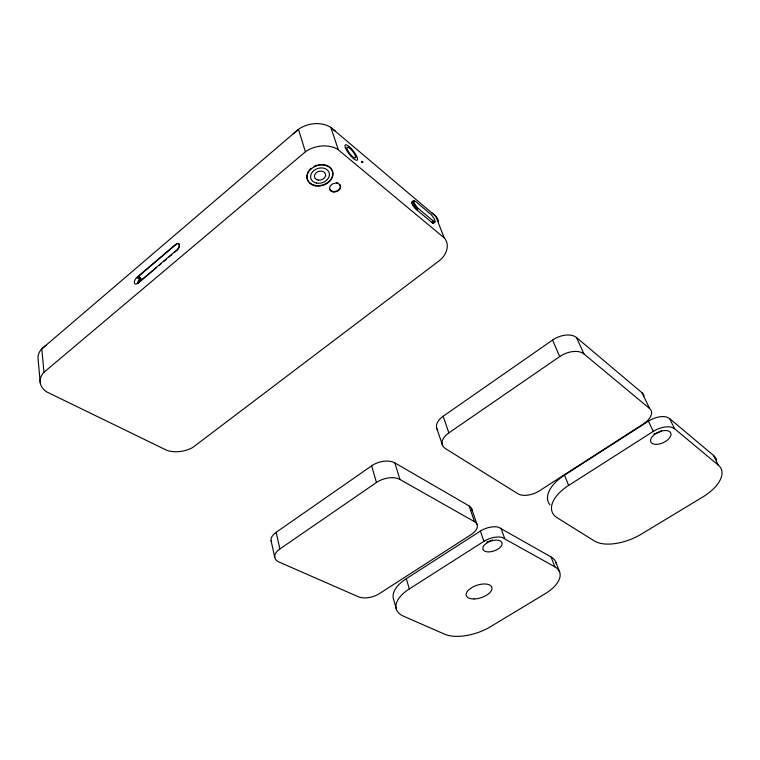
<?xml version="1.0" encoding="UTF-8"?>
<svg xmlns="http://www.w3.org/2000/svg" width="760" height="760" viewBox="0 0 760 760"><rect width="100%" height="100%" fill="white"/><g stroke="black" fill="none" stroke-linecap="round" stroke-linejoin="round"><path stroke-width="1.14" d="M435.185 221.607L433.988 218.281L431.376 214.823L415.596 201.438C410.637 198.559 416.433 207.689 418.323 208.477L433.399 221.131C436.81 221.559 433.371 224.086 431.784 222.385L416.689 209.76C414.77 207.575 409.174 202.796 413.734 200.554M433.599 222.604L433.115 223.145M43.985 372.276L43.367 372.903A25.118 16.397 -4.1 0 0 46.464 391.78L167.124 450.471A22.6 14.079 -9.3 0 0 192.812 447.431L440.781 259.569A24.643 17.442 -21.4 0 0 444.647 238.232L337.469 149.131A27.046 21.156 -17.6 0 0 306.327 151.059L43.985 372.276L41.771 348.887L298.462 129.333L305.387 151.734M137.693 283.185L176.814 250.012A4.208 2.289 -57.7 0 0 179.17 244.701A4.208 2.289 -57.7 0 0 175.702 244.349L136.752 277.495A4.132 2.213 -58.9 0 0 134.406 282.729A4.132 2.213 -58.9 0 0 137.693 283.185L139.821 280.82L140.315 278.103L139.147 276.801L137.018 277.656L175.968 244.52A4.208 2.289 -57.7 0 1 179.445 244.872A4.208 2.289 -57.7 0 1 177.08 250.183L174.41 252.444M293.255 133.788L299.383 128.668A26.6 21.204 -17.6 0 1 330.04 126.901L335.426 131.328M137.959 283.356L156.636 267.52M159.296 265.259L161.082 263.748M163.742 261.488L166.411 259.226M169.081 256.966L171.75 254.704M411.863 202.141L413.934 200.526M411.834 202.388L414.181 200.564M411.863 202.711L413.497 201.419M412.851 201.96L414.476 200.678M412.091 203.518L413.725 202.236M412.566 204.544L414.2 203.252M412.87 205.095L414.513 203.803M413.221 205.666L414.856 204.383M413.611 206.245L415.245 204.962M414.019 206.834L415.653 205.542M414.456 207.394L416.09 206.112M414.903 207.945L416.537 206.663M415.359 208.468L416.993 207.176M415.815 208.943L417.449 207.66M416.689 209.76L418.323 208.477M431.784 222.385L433.399 221.131M432.535 222.927L434.15 221.663M432.849 223.079L434.473 221.825M433.333 223.136L435.1 221.787M45.951 345.306L41.163 349.505A24.747 16.492 -3.5 0 0 38.123 359.537L40.27 382.897M137.361 283.708A4.123 2.213 -58.9 0 1 139.726 279.3L141.198 278.492L138.491 276.839M271.472 541.928A16.331 9.044 -13.3 0 1 276.146 532.313L371.621 465.832A16.872 9.823 -16.5 0 1 394.877 462.906L469.119 505.922A15.694 8.493 -18.3 0 1 471.969 510.701M437.665 430.103A17.357 10.374 -19.3 0 1 443.147 416.252L552.548 340.081A18.259 11.153 -24 0 1 576.564 337.573L642.095 392.825A16.977 9.509 -24.4 0 1 644.014 396.036M279.86 548.986L376.456 482.495A17.043 9.728 -16.5 0 1 399.931 479.455L474.506 521.702A15.837 8.407 -18.3 0 1 471.048 534.641L379.335 593.655A15.304 7.809 -15.5 0 1 358.501 596.818L279.043 562.048A16.492 8.949 -13.4 0 1 279.86 548.986L276.146 532.313M448.865 432.867L559.711 356.573A18.449 11.067 -23.8 0 1 583.965 353.951L649.591 408.519A17.148 9.415 -24.2 0 1 643.34 423.966L539.381 490.856A16.302 8.825 -20.6 0 1 517.94 493.762L445.417 448.59A17.537 10.279 -19.2 0 1 448.865 432.867L443.147 416.252M550.021 504.897A38.266 20.111 -21.8 0 1 564.481 475.161L648.413 421.173A16.549 8.892 -24.4 0 1 667.223 417.249L669.598 418.551L713.403 455.344A37.886 19.085 -23.9 0 1 716.632 460.056M396.501 609.663L393.651 599.507A35.758 17.917 -17 0 1 406.315 578.683L480.405 531.078A15.276 7.961 -18.9 0 1 498.398 527.164L551.114 556.994A35.102 17.204 -19.3 0 1 556.329 563.967M568.651 485.421L653.248 431.414A16.654 8.835 -24.3 0 1 672.172 427.443L674.557 428.726L718.342 465.167A38.114 18.943 -23.8 0 1 702.449 497.201L641.45 534.061A36.964 18.278 -22 0 1 594.443 541.006L557.203 517.788A38.504 19.96 -21.7 0 1 568.651 485.421L564.481 475.161M409.298 588.933L483.93 541.339A15.371 7.904 -18.9 0 1 502.028 537.377L554.838 566.817A35.302 17.062 -19.2 0 1 544.787 593.95L490.409 626.772A34.532 16.387 -17.8 0 1 444.647 634.201L403.484 616.17A35.967 17.774 -17 0 1 409.298 588.933L406.315 578.683M136.752 277.495L139.726 279.3M137.759 277.134L140.467 278.777M431.965 212.98L436.278 216.752A24.263 17.537 -21.6 0 1 438.587 221.644M362.159 162.45C360.915 159.486 364.496 163.381 362.292 162.041M362.387 161.994L361.627 161.5L362.007 162.279M713.403 455.344L718.342 465.167M669.598 418.551L674.557 428.726M642.095 392.825L649.591 408.519M648.413 421.173L653.248 431.414M576.564 337.573L583.965 353.951M552.548 340.081L559.711 356.573M444.106 237.661L435.736 216.173L330.866 127.471L338.305 149.691M555.921 562.324L559.635 572.1M551.114 556.994L554.838 566.817M500.992 528.153L504.621 538.346M480.405 531.078L483.93 541.339M471.58 508.497L476.966 524.248M469.119 505.922L474.506 521.702M436.971 428.916L442.577 445.474M394.877 462.906L399.931 479.455M371.621 465.832L376.456 482.495M271.12 540.797L274.759 557.422M329.602 167.067A13.186 10.26 -17.4 0 1 322.952 184.841A13.186 10.26 -17.4 0 1 307.211 174.173M307.515 173.251A13.186 10.26 -17.4 0 1 308.408 171.465M308.988 170.611A13.186 10.26 -17.4 0 1 311.21 168.273M314.032 166.402A13.186 10.26 -17.4 0 1 317.252 165.129M318.373 164.853A13.186 10.26 -17.4 0 1 328.823 166.497M339.844 184.547A5.624 4.313 -18.1 0 1 336.623 191.054A5.624 4.313 -18.1 0 1 329.469 188.623M336.69 182.704A5.624 4.313 -18.1 0 1 337.981 183.055M661.475 430.768A10.849 5.833 -24.4 0 1 653.875 433.969M492.651 539.923A10.013 5.215 -18.9 0 1 491.767 540.312M490.856 540.664A10.013 5.215 -18.9 0 1 488.993 541.234M488.053 541.433A10.013 5.215 -18.9 0 1 487.122 541.586M487.027 542.887L486.257 543.39A10.079 5.178 -18.9 0 0 484.813 551.19A10.079 5.178 -18.9 0 0 498.113 549.014A10.079 5.178 -18.9 0 0 500.517 541.063L499.947 540.769A10.079 5.178 -18.9 0 0 487.027 542.887M656.013 433.418L655.139 433.998A10.925 5.795 -24.3 0 0 652.014 443.327A10.925 5.795 -24.3 0 0 665.76 441.294A10.925 5.795 -24.3 0 0 669.873 431.813L669.37 431.442A10.925 5.795 -24.3 0 0 656.013 433.418M315.761 185.924A13.195 10.26 -17.4 0 0 332.699 172.083A13.195 10.26 -17.4 0 0 311.486 168.663A13.195 10.26 -17.4 0 0 315.761 185.924M333.212 191.966A5.624 4.313 -18.1 0 0 340.452 186.067A5.624 4.313 -18.1 0 0 331.436 184.689A5.624 4.313 -18.1 0 0 333.212 191.966M345.619 148.323A9.643 2.603 51.8 0 0 356.516 160.265A9.643 2.603 51.8 0 0 351.69 148.989A9.643 2.603 51.8 0 0 345.619 148.323M347.633 150.243A6.755 1.824 51.8 0 0 355.252 157.928A6.755 1.824 51.8 0 0 350.968 149.406A6.755 1.824 51.8 0 0 347.633 150.243M318.202 180.111A5.7 4.436 -17.4 0 0 325.498 174.097A5.7 4.436 -17.4 0 0 316.312 172.662A5.7 4.436 -17.4 0 0 318.202 180.111M316.587 183.075A9.595 7.457 -17.4 0 0 329.308 173.337A9.595 7.457 -17.4 0 0 314.089 170.364A9.595 7.457 -17.4 0 0 316.587 183.075M474.012 598.956A13.404 6.555 -18.1 0 0 491.891 587.537A13.404 6.555 -18.1 0 0 471.342 587.889A13.404 6.555 -18.1 0 0 474.012 598.956"/></g></svg>
